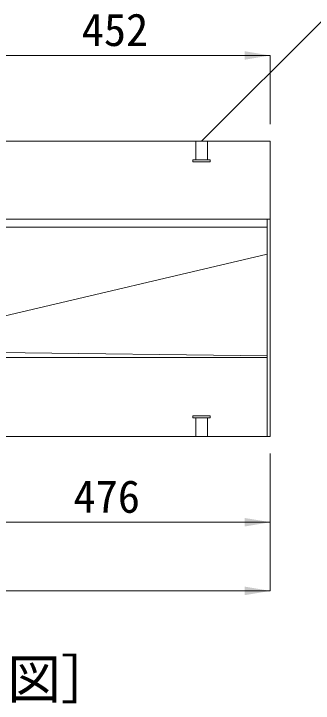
# Model space of a CAD drawing. Units: millimetres at full size. Extents: x 50430 to 75195, y -63423 to -40900.
# Drawn here: x 54285 to 54721, y -51862 to -50858 of the extents above; entities that cross this region are included whole.
import ezdxf
from ezdxf.enums import TextEntityAlignment as Align

# ---------------------------------------------------------------- set-up
doc = ezdxf.new("R2010")
doc.units = ezdxf.units.MM
doc.header["$LTSCALE"] = 30
doc.linetypes.add('USER1', pattern=[1.35, 0.75, -0.6])
doc.linetypes.add('USER2', pattern=[2, 1, -1])
for name, color, linetype, lineweight in [('0_2', 7, 'Continuous', 13), ('側溝・本体', 7, 'Continuous', 9), ('寸法線', 7, 'Continuous', 9), ('本体', 2, 'Continuous', 20), ('ｲﾝｻｰﾄ', 3, 'USER1', 9)]:
    doc.layers.add(name, color=color, linetype=linetype, lineweight=lineweight)
doc.styles.add('ＭＳ ゴシック', font='')
doc.styles.get('ＭＳ ゴシック').set_extended_font_data('MS Gothic')

# ---------------------------------------------------------------- blocks, each defined once
blk = doc.blocks.new('filled_arrow')
at = {"color": 0, "linetype": 'Continuous', "lineweight": -2}
blk.add_solid([(7.5, 1.25), (0, 0), (7.5, -1.25)], dxfattribs=at)

msp = doc.modelspace()

# ---------------------------------------------------------------- linework, layer by layer
at = {"layer": '側溝・本体'}
for p, q in [((53666.55, -51156.84), (54658.55, -51156.84)), ((53666.55, -51168.34), (54654.05, -51168.34)), ((54058.55, -51348.34), (54654.05, -51207.84)), ((54058.55, -51348.34), (54654.05, -51355.84)), ((53666.55, -51358.34), (54654.05, -51358.34))]:
    msp.add_line(p, q, dxfattribs=at)
at = {"layer": '側溝・本体', "lineweight": 5}
msp.add_line((54654.05, -51156.84), (54654.05, -51473.34), dxfattribs=at)
at = {"layer": '寸法線'}
for p, q in [((54206.55, -50918.34), (54658.55, -50918.34)), ((54658.55, -51018.34), (54658.55, -50918.34)), ((54658.55, -51498.34), (54658.55, -51698.34)), ((54658.55, -51498.34), (54658.55, -51598.34)), ((54182.55, -51598.34), (54658.55, -51598.34)), ((53660.55, -51698.34), (54658.55, -51698.34))]:
    msp.add_line(p, q, dxfattribs=at)
msp.add_lwpolyline([(54558.55, -51043.34), (54738.32, -50863.57), (55102.34, -50863.57)], dxfattribs=at)
at = {"layer": '本体'}
for p, q in [((53660.55, -51043.34), (54658.55, -51043.34)), ((54658.55, -51473.34), (54658.55, -51043.34)), ((53660.55, -51473.34), (54658.55, -51473.34))]:
    msp.add_line(p, q, dxfattribs=at)
at = {"layer": 'ｲﾝｻｰﾄ', "linetype": 'USER2'}
for p, q in [((54550.05, -51043.34), (54550.05, -51070.34)), ((54567.05, -51043.34), (54567.05, -51070.34)), ((54546.05, -51070.34), (54571.05, -51070.34)), ((54546.05, -51070.34), (54546.05, -51073.34)), ((54571.05, -51070.34), (54571.05, -51073.34)), ((54546.05, -51073.34), (54571.05, -51073.34)), ((54546.05, -51446.34), (54546.05, -51443.34)), ((54546.05, -51443.34), (54571.05, -51443.34)), ((54546.05, -51446.34), (54571.05, -51446.34)), ((54550.05, -51473.34), (54550.05, -51446.34)), ((54567.05, -51473.34), (54567.05, -51446.34)), ((54571.05, -51446.34), (54571.05, -51443.34))]:
    msp.add_line(p, q, dxfattribs=at)
at = {"layer": 'ｲﾝｻｰﾄ'}
for p, q in [((54550.05, -51043.34), (54567.05, -51043.34)), ((54550.05, -51473.34), (54567.05, -51473.34))]:
    msp.add_line(p, q, dxfattribs=at)

# ---------------------------------------------------------------- block references
at = {"layer": '寸法線'}
for p, xscale, yscale, rotation in [((54658.55, -50918.34), 5, 5, 180), ((54558.55, -51043.34), 0.2, 0.2, 45), ((54658.55, -51598.34), 5, 5, 180), ((54658.55, -51698.34), 5, 5, 180)]:
    msp.add_blockref('filled_arrow', p, dxfattribs=dict(at, xscale=xscale, yscale=yscale, rotation=rotation))

# ---------------------------------------------------------------- texts
at = {"layer": '0_2', "style": 'ＭＳ ゴシック'}
msp.add_text('［平\u3000面\u3000図］', height=56.96, dxfattribs=at).set_placement((54159.55, -51798.34), align=Align.TOP_CENTER)
at = {"layer": '寸法線', "style": 'ＭＳ ゴシック'}
for s, p in [('452', (54432.55, -50880.84)), ('476', (54420.55, -51560.84))]:
    msp.add_text(s, height=47.47, dxfattribs=at).set_placement(p, align=Align.MIDDLE_CENTER)

doc.saveas('drawing.dxf')
